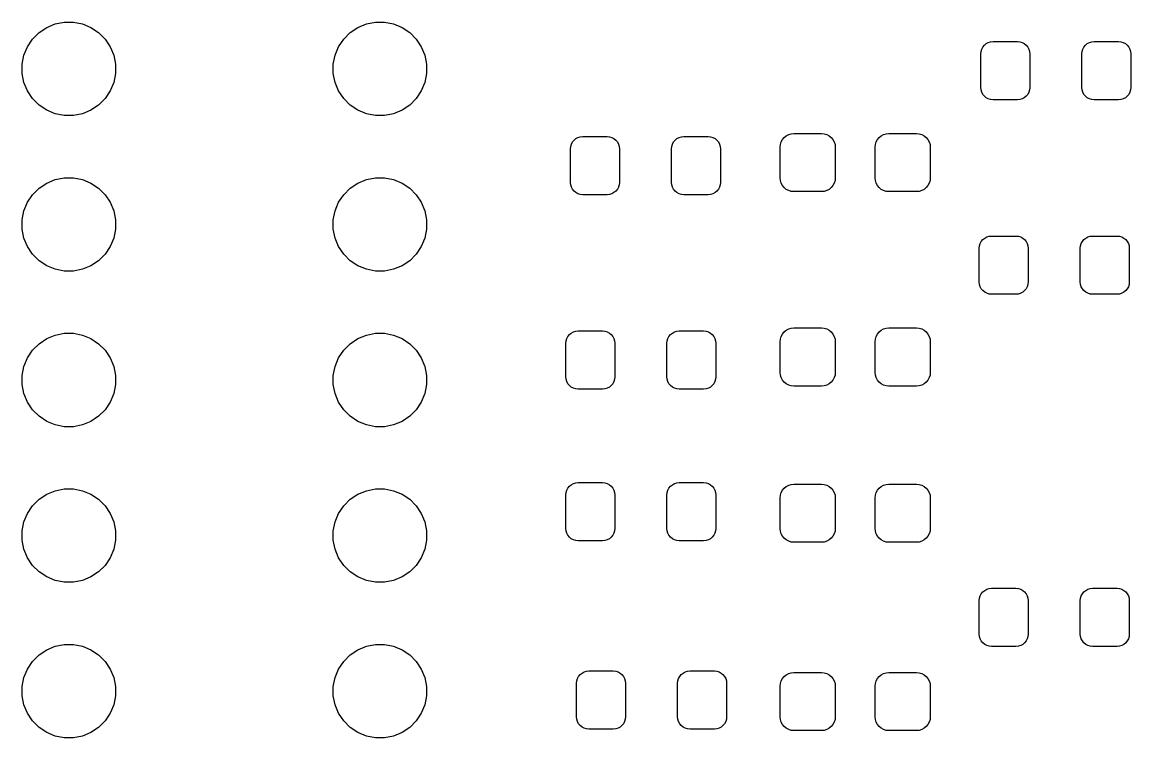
# Model space of a CAD drawing. Extents: x 106 to 211, y -144 to -92.
# Drawn here: x 108.17 to 126.28, y -105.79 to -94.11 of the extents above; entities that cross this region are included whole.
import ezdxf

# ---------------------------------------------------------------- set-up
doc = ezdxf.new("R2010")
doc.units = 0
doc.layers.add('BLACK', color=7, linetype='CONTINUOUS')

msp = doc.modelspace()

# ---------------------------------------------------------------- linework, layer by layer
at = {"layer": 'BLACK', "linetype": 'CONTINUOUS'}
for p, q in [((108.713, -94.1373), (108.86, -94.108)), ((108.86, -94.108), (109.01, -94.108)), ((109.01, -94.108), (109.157, -94.1373)), ((113.793, -94.1373), (113.94, -94.108)), ((113.94, -94.108), (114.09, -94.108)), ((114.09, -94.108), (114.237, -94.1373)), ((108.343, -94.3843), (108.449, -94.2781)), ((108.449, -94.2781), (108.574, -94.1947)), ((108.574, -94.1947), (108.713, -94.1373)), ((109.157, -94.1373), (109.296, -94.1947)), ((109.296, -94.1947), (109.421, -94.2781)), ((109.421, -94.2781), (109.527, -94.3843)), ((113.423, -94.3843), (113.529, -94.2781)), ((113.529, -94.2781), (113.654, -94.1947)), ((113.654, -94.1947), (113.793, -94.1373)), ((114.237, -94.1373), (114.376, -94.1947)), ((114.376, -94.1947), (114.501, -94.2781)), ((114.501, -94.2781), (114.607, -94.3843)), ((108.26, -94.5091), (108.343, -94.3843)), ((109.527, -94.3843), (109.61, -94.5091)), ((113.34, -94.5091), (113.423, -94.3843)), ((114.607, -94.3843), (114.69, -94.5091)), ((123.859, -94.5139), (123.884, -94.4836)), ((123.884, -94.4836), (123.914, -94.4587)), ((123.914, -94.4587), (123.948, -94.4402)), ((123.948, -94.4402), (123.986, -94.4288)), ((123.986, -94.4288), (124.025, -94.425)), ((124.025, -94.425), (124.425, -94.425)), ((124.425, -94.425), (124.464, -94.4288)), ((124.464, -94.4288), (124.502, -94.4402)), ((124.502, -94.4402), (124.536, -94.4587)), ((124.536, -94.4587), (124.566, -94.4836)), ((124.566, -94.4836), (124.591, -94.5139)), ((125.509, -94.5139), (125.534, -94.4836)), ((125.534, -94.4836), (125.564, -94.4587)), ((125.564, -94.4587), (125.598, -94.4402)), ((125.598, -94.4402), (125.636, -94.4288)), ((125.636, -94.4288), (125.675, -94.425)), ((125.675, -94.425), (126.075, -94.425)), ((126.075, -94.425), (126.114, -94.4288)), ((126.114, -94.4288), (126.152, -94.4402)), ((126.152, -94.4402), (126.186, -94.4587)), ((126.186, -94.4587), (126.216, -94.4836)), ((126.216, -94.4836), (126.241, -94.5139)), ((108.173, -94.795), (108.202, -94.6477)), ((108.202, -94.6477), (108.26, -94.5091)), ((109.61, -94.5091), (109.668, -94.6477)), ((109.668, -94.6477), (109.697, -94.795)), ((113.253, -94.795), (113.282, -94.6477)), ((113.282, -94.6477), (113.34, -94.5091)), ((114.69, -94.5091), (114.748, -94.6477)), ((114.748, -94.6477), (114.777, -94.795)), ((123.825, -94.625), (123.829, -94.586)), ((123.825, -95.175), (123.825, -94.625)), ((123.829, -94.586), (123.84, -94.5485)), ((123.84, -94.5485), (123.859, -94.5139)), ((124.591, -94.5139), (124.61, -94.5485)), ((124.61, -94.5485), (124.621, -94.586)), ((124.621, -94.586), (124.625, -94.625)), ((124.625, -94.625), (124.625, -95.175)), ((125.475, -94.625), (125.479, -94.586)), ((125.475, -95.175), (125.475, -94.625)), ((125.479, -94.586), (125.49, -94.5485)), ((125.49, -94.5485), (125.509, -94.5139)), ((126.241, -94.5139), (126.26, -94.5485)), ((126.26, -94.5485), (126.271, -94.586)), ((126.271, -94.586), (126.275, -94.625)), ((126.275, -94.625), (126.275, -95.175)), ((108.173, -94.945), (108.173, -94.795)), ((109.697, -94.795), (109.697, -94.945)), ((113.253, -94.945), (113.253, -94.795)), ((114.777, -94.795), (114.777, -94.945)), ((108.202, -95.0923), (108.173, -94.945)), ((109.697, -94.945), (109.668, -95.0923)), ((113.282, -95.0923), (113.253, -94.945)), ((114.777, -94.945), (114.748, -95.0923)), ((108.26, -95.2309), (108.202, -95.0923)), ((109.668, -95.0923), (109.61, -95.2309)), ((113.34, -95.2309), (113.282, -95.0923)), ((114.748, -95.0923), (114.69, -95.2309)), ((123.829, -95.214), (123.825, -95.175)), ((123.84, -95.2515), (123.829, -95.214)), ((124.621, -95.214), (124.61, -95.2515)), ((124.625, -95.175), (124.621, -95.214)), ((125.479, -95.214), (125.475, -95.175)), ((125.49, -95.2515), (125.479, -95.214)), ((126.271, -95.214), (126.26, -95.2515)), ((126.275, -95.175), (126.271, -95.214)), ((108.343, -95.3557), (108.26, -95.2309)), ((108.449, -95.4619), (108.343, -95.3557)), ((109.527, -95.3557), (109.421, -95.4619)), ((109.61, -95.2309), (109.527, -95.3557)), ((113.423, -95.3557), (113.34, -95.2309)), ((113.529, -95.4619), (113.423, -95.3557)), ((114.607, -95.3557), (114.501, -95.4619)), ((114.69, -95.2309), (114.607, -95.3557)), ((123.859, -95.2861), (123.84, -95.2515)), ((123.884, -95.3164), (123.859, -95.2861)), ((123.914, -95.3413), (123.884, -95.3164)), ((123.948, -95.3598), (123.914, -95.3413)), ((123.986, -95.3712), (123.948, -95.3598)), ((124.025, -95.375), (123.986, -95.3712)), ((124.425, -95.375), (124.025, -95.375)), ((124.464, -95.3712), (124.425, -95.375)), ((124.502, -95.3598), (124.464, -95.3712)), ((124.536, -95.3413), (124.502, -95.3598)), ((124.566, -95.3164), (124.536, -95.3413)), ((124.591, -95.2861), (124.566, -95.3164)), ((124.61, -95.2515), (124.591, -95.2861)), ((125.509, -95.2861), (125.49, -95.2515)), ((125.534, -95.3164), (125.509, -95.2861)), ((125.564, -95.3413), (125.534, -95.3164)), ((125.598, -95.3598), (125.564, -95.3413)), ((125.636, -95.3712), (125.598, -95.3598)), ((125.675, -95.375), (125.636, -95.3712)), ((126.075, -95.375), (125.675, -95.375)), ((126.114, -95.3712), (126.075, -95.375)), ((126.152, -95.3598), (126.114, -95.3712)), ((126.186, -95.3413), (126.152, -95.3598)), ((126.216, -95.3164), (126.186, -95.3413)), ((126.241, -95.2861), (126.216, -95.3164)), ((126.26, -95.2515), (126.241, -95.2861)), ((108.574, -95.5453), (108.449, -95.4619)), ((108.713, -95.6027), (108.574, -95.5453)), ((109.296, -95.5453), (109.157, -95.6027)), ((109.421, -95.4619), (109.296, -95.5453)), ((113.654, -95.5453), (113.529, -95.4619)), ((113.793, -95.6027), (113.654, -95.5453)), ((114.376, -95.5453), (114.237, -95.6027)), ((114.501, -95.4619), (114.376, -95.5453)), ((108.86, -95.632), (108.713, -95.6027)), ((109.01, -95.632), (108.86, -95.632)), ((109.157, -95.6027), (109.01, -95.632)), ((113.94, -95.632), (113.793, -95.6027)), ((114.09, -95.632), (113.94, -95.632)), ((114.237, -95.6027), (114.09, -95.632)), ((120.689, -95.9421), (120.731, -95.9293)), ((120.731, -95.9293), (120.775, -95.925)), ((120.775, -95.925), (121.225, -95.925)), ((121.225, -95.925), (121.269, -95.9293)), ((121.269, -95.9293), (121.311, -95.9421)), ((122.239, -95.9421), (122.281, -95.9293)), ((122.281, -95.9293), (122.325, -95.925)), ((122.325, -95.925), (122.775, -95.925)), ((122.775, -95.925), (122.819, -95.9293)), ((122.819, -95.9293), (122.861, -95.9421)), ((117.129, -96.136), (117.14, -96.0985)), ((117.14, -96.0985), (117.159, -96.0639)), ((117.159, -96.0639), (117.184, -96.0336)), ((117.184, -96.0336), (117.214, -96.0087)), ((117.214, -96.0087), (117.248, -95.9902)), ((117.248, -95.9902), (117.286, -95.9788)), ((117.286, -95.9788), (117.325, -95.975)), ((117.325, -95.975), (117.725, -95.975)), ((117.725, -95.975), (117.764, -95.9788)), ((117.764, -95.9788), (117.802, -95.9902)), ((117.802, -95.9902), (117.836, -96.0087)), ((117.836, -96.0087), (117.866, -96.0336)), ((117.866, -96.0336), (117.891, -96.0639)), ((117.891, -96.0639), (117.91, -96.0985)), ((117.91, -96.0985), (117.921, -96.136)), ((118.779, -96.136), (118.79, -96.0985)), ((118.79, -96.0985), (118.809, -96.0639)), ((118.809, -96.0639), (118.834, -96.0336)), ((118.834, -96.0336), (118.864, -96.0087)), ((118.864, -96.0087), (118.898, -95.9902)), ((118.898, -95.9902), (118.936, -95.9788)), ((118.936, -95.9788), (118.975, -95.975)), ((118.975, -95.975), (119.375, -95.975)), ((119.375, -95.975), (119.414, -95.9788)), ((119.414, -95.9788), (119.452, -95.9902)), ((119.452, -95.9902), (119.486, -96.0087)), ((119.486, -96.0087), (119.516, -96.0336)), ((119.516, -96.0336), (119.541, -96.0639)), ((119.541, -96.0639), (119.56, -96.0985)), ((119.56, -96.0985), (119.571, -96.136)), ((120.55, -96.15), (120.554, -96.1061)), ((120.554, -96.1061), (120.567, -96.0639)), ((120.567, -96.0639), (120.588, -96.025)), ((120.588, -96.025), (120.616, -95.9909)), ((120.616, -95.9909), (120.65, -95.9629)), ((120.65, -95.9629), (120.689, -95.9421)), ((121.311, -95.9421), (121.35, -95.9629)), ((121.35, -95.9629), (121.384, -95.9909)), ((121.384, -95.9909), (121.412, -96.025)), ((121.412, -96.025), (121.433, -96.0639)), ((121.433, -96.0639), (121.446, -96.1061)), ((121.446, -96.1061), (121.45, -96.15)), ((122.1, -96.15), (122.104, -96.1061)), ((122.104, -96.1061), (122.117, -96.0639)), ((122.117, -96.0639), (122.138, -96.025)), ((122.138, -96.025), (122.166, -95.9909)), ((122.166, -95.9909), (122.2, -95.9629)), ((122.2, -95.9629), (122.239, -95.9421)), ((122.861, -95.9421), (122.9, -95.9629)), ((122.9, -95.9629), (122.934, -95.9909)), ((122.934, -95.9909), (122.962, -96.025)), ((122.962, -96.025), (122.983, -96.0639)), ((122.983, -96.0639), (122.996, -96.1061)), ((122.996, -96.1061), (123, -96.15)), ((117.125, -96.175), (117.129, -96.136)), ((117.125, -96.725), (117.125, -96.175)), ((117.921, -96.136), (117.925, -96.175)), ((117.925, -96.175), (117.925, -96.725)), ((118.775, -96.175), (118.779, -96.136)), ((118.775, -96.725), (118.775, -96.175)), ((119.571, -96.136), (119.575, -96.175)), ((119.575, -96.175), (119.575, -96.725)), ((120.55, -96.65), (120.55, -96.15)), ((121.45, -96.15), (121.45, -96.65)), ((122.1, -96.65), (122.1, -96.15)), ((123, -96.15), (123, -96.65)), ((108.713, -96.6773), (108.86, -96.648)), ((108.86, -96.648), (109.01, -96.648)), ((109.01, -96.648), (109.157, -96.6773)), ((113.793, -96.6773), (113.94, -96.648)), ((113.94, -96.648), (114.09, -96.648)), ((114.09, -96.648), (114.237, -96.6773)), ((120.554, -96.6939), (120.55, -96.65)), ((121.45, -96.65), (121.446, -96.6939)), ((122.104, -96.6939), (122.1, -96.65)), ((123, -96.65), (122.996, -96.6939)), ((108.343, -96.9243), (108.449, -96.8181)), ((108.449, -96.8181), (108.574, -96.7347)), ((108.574, -96.7347), (108.713, -96.6773)), ((109.157, -96.6773), (109.296, -96.7347)), ((109.296, -96.7347), (109.421, -96.8181)), ((109.421, -96.8181), (109.527, -96.9243)), ((113.423, -96.9243), (113.529, -96.8181)), ((113.529, -96.8181), (113.654, -96.7347)), ((113.654, -96.7347), (113.793, -96.6773)), ((114.237, -96.6773), (114.376, -96.7347)), ((114.376, -96.7347), (114.501, -96.8181)), ((114.501, -96.8181), (114.607, -96.9243)), ((117.129, -96.764), (117.125, -96.725)), ((117.14, -96.8015), (117.129, -96.764)), ((117.159, -96.8361), (117.14, -96.8015)), ((117.184, -96.8664), (117.159, -96.8361)), ((117.891, -96.8361), (117.866, -96.8664)), ((117.91, -96.8015), (117.891, -96.8361)), ((117.921, -96.764), (117.91, -96.8015)), ((117.925, -96.725), (117.921, -96.764)), ((118.779, -96.764), (118.775, -96.725)), ((118.79, -96.8015), (118.779, -96.764)), ((118.809, -96.8361), (118.79, -96.8015)), ((118.834, -96.8664), (118.809, -96.8361)), ((119.541, -96.8361), (119.516, -96.8664)), ((119.56, -96.8015), (119.541, -96.8361)), ((119.571, -96.764), (119.56, -96.8015)), ((119.575, -96.725), (119.571, -96.764)), ((120.567, -96.7361), (120.554, -96.6939)), ((120.588, -96.775), (120.567, -96.7361)), ((120.616, -96.8091), (120.588, -96.775)), ((120.65, -96.8371), (120.616, -96.8091)), ((120.689, -96.8579), (120.65, -96.8371)), ((121.35, -96.8371), (121.311, -96.8579)), ((121.384, -96.8091), (121.35, -96.8371)), ((121.412, -96.775), (121.384, -96.8091)), ((121.433, -96.7361), (121.412, -96.775)), ((121.446, -96.6939), (121.433, -96.7361)), ((122.117, -96.7361), (122.104, -96.6939)), ((122.138, -96.775), (122.117, -96.7361)), ((122.166, -96.8091), (122.138, -96.775)), ((122.2, -96.8371), (122.166, -96.8091)), ((122.239, -96.8579), (122.2, -96.8371)), ((122.9, -96.8371), (122.861, -96.8579)), ((122.934, -96.8091), (122.9, -96.8371)), ((122.962, -96.775), (122.934, -96.8091)), ((122.983, -96.7361), (122.962, -96.775)), ((122.996, -96.6939), (122.983, -96.7361)), ((108.26, -97.0491), (108.343, -96.9243)), ((109.527, -96.9243), (109.61, -97.0491)), ((113.34, -97.0491), (113.423, -96.9243)), ((114.607, -96.9243), (114.69, -97.0491)), ((117.214, -96.8913), (117.184, -96.8664)), ((117.248, -96.9098), (117.214, -96.8913)), ((117.286, -96.9212), (117.248, -96.9098)), ((117.325, -96.925), (117.286, -96.9212)), ((117.725, -96.925), (117.325, -96.925)), ((117.764, -96.9212), (117.725, -96.925)), ((117.802, -96.9098), (117.764, -96.9212)), ((117.836, -96.8913), (117.802, -96.9098)), ((117.866, -96.8664), (117.836, -96.8913)), ((118.864, -96.8913), (118.834, -96.8664)), ((118.898, -96.9098), (118.864, -96.8913)), ((118.936, -96.9212), (118.898, -96.9098)), ((118.975, -96.925), (118.936, -96.9212)), ((119.375, -96.925), (118.975, -96.925)), ((119.414, -96.9212), (119.375, -96.925)), ((119.452, -96.9098), (119.414, -96.9212)), ((119.486, -96.8913), (119.452, -96.9098)), ((119.516, -96.8664), (119.486, -96.8913)), ((120.731, -96.8707), (120.689, -96.8579)), ((120.775, -96.875), (120.731, -96.8707)), ((121.225, -96.875), (120.775, -96.875)), ((121.269, -96.8707), (121.225, -96.875)), ((121.311, -96.8579), (121.269, -96.8707)), ((122.281, -96.8707), (122.239, -96.8579)), ((122.325, -96.875), (122.281, -96.8707)), ((122.775, -96.875), (122.325, -96.875)), ((122.819, -96.8707), (122.775, -96.875)), ((122.861, -96.8579), (122.819, -96.8707)), ((108.173, -97.3349), (108.202, -97.1877)), ((108.202, -97.1877), (108.26, -97.0491)), ((109.61, -97.0491), (109.668, -97.1877)), ((109.668, -97.1877), (109.697, -97.3349)), ((113.253, -97.3349), (113.282, -97.1877)), ((113.282, -97.1877), (113.34, -97.0491)), ((114.69, -97.0491), (114.748, -97.1877)), ((114.748, -97.1877), (114.777, -97.3349)), ((108.173, -97.4851), (108.173, -97.3349)), ((109.697, -97.3349), (109.697, -97.4851)), ((113.253, -97.4851), (113.253, -97.3349)), ((114.777, -97.3349), (114.777, -97.4851)), ((108.202, -97.6323), (108.173, -97.4851)), ((109.697, -97.4851), (109.668, -97.6323)), ((113.282, -97.6323), (113.253, -97.4851)), ((114.777, -97.4851), (114.748, -97.6323)), ((108.26, -97.7709), (108.202, -97.6323)), ((109.668, -97.6323), (109.61, -97.7709)), ((113.34, -97.7709), (113.282, -97.6323)), ((114.748, -97.6323), (114.69, -97.7709)), ((123.804, -97.761), (123.815, -97.7235)), ((123.815, -97.7235), (123.834, -97.6889)), ((123.834, -97.6889), (123.859, -97.6586)), ((123.859, -97.6586), (123.889, -97.6337)), ((123.889, -97.6337), (123.923, -97.6152)), ((123.923, -97.6152), (123.961, -97.6038)), ((123.961, -97.6038), (124, -97.6)), ((124, -97.6), (124.4, -97.6)), ((124.4, -97.6), (124.439, -97.6038)), ((124.439, -97.6038), (124.477, -97.6152)), ((124.477, -97.6152), (124.511, -97.6337)), ((124.511, -97.6337), (124.541, -97.6586)), ((124.541, -97.6586), (124.566, -97.6889)), ((124.566, -97.6889), (124.585, -97.7235)), ((124.585, -97.7235), (124.596, -97.761)), ((125.454, -97.761), (125.465, -97.7235)), ((125.465, -97.7235), (125.484, -97.6889)), ((125.484, -97.6889), (125.509, -97.6586)), ((125.509, -97.6586), (125.539, -97.6337)), ((125.539, -97.6337), (125.573, -97.6152)), ((125.573, -97.6152), (125.611, -97.6038)), ((125.611, -97.6038), (125.65, -97.6)), ((125.65, -97.6), (126.05, -97.6)), ((126.05, -97.6), (126.089, -97.6038)), ((126.089, -97.6038), (126.127, -97.6152)), ((126.127, -97.6152), (126.161, -97.6337)), ((126.161, -97.6337), (126.191, -97.6586)), ((126.191, -97.6586), (126.216, -97.6889)), ((126.216, -97.6889), (126.235, -97.7235)), ((126.235, -97.7235), (126.246, -97.761)), ((108.343, -97.8957), (108.26, -97.7709)), ((108.449, -98.0019), (108.343, -97.8957)), ((109.527, -97.8957), (109.421, -98.0019)), ((109.61, -97.7709), (109.527, -97.8957)), ((113.423, -97.8957), (113.34, -97.7709)), ((113.529, -98.0019), (113.423, -97.8957)), ((114.607, -97.8957), (114.501, -98.0019)), ((114.69, -97.7709), (114.607, -97.8957)), ((123.8, -97.8), (123.804, -97.761)), ((123.8, -98.35), (123.8, -97.8)), ((124.596, -97.761), (124.6, -97.8)), ((124.6, -97.8), (124.6, -98.35)), ((125.45, -97.8), (125.454, -97.761)), ((125.45, -98.35), (125.45, -97.8)), ((126.246, -97.761), (126.25, -97.8)), ((126.25, -97.8), (126.25, -98.35)), ((108.574, -98.0853), (108.449, -98.0019)), ((108.713, -98.1427), (108.574, -98.0853)), ((109.296, -98.0853), (109.157, -98.1427)), ((109.421, -98.0019), (109.296, -98.0853)), ((113.654, -98.0853), (113.529, -98.0019)), ((113.793, -98.1427), (113.654, -98.0853)), ((114.376, -98.0853), (114.237, -98.1427)), ((114.501, -98.0019), (114.376, -98.0853)), ((108.86, -98.172), (108.713, -98.1427)), ((109.01, -98.172), (108.86, -98.172)), ((109.157, -98.1427), (109.01, -98.172)), ((113.94, -98.172), (113.793, -98.1427)), ((114.09, -98.172), (113.94, -98.172)), ((114.237, -98.1427), (114.09, -98.172)), ((123.804, -98.389), (123.8, -98.35)), ((123.815, -98.4265), (123.804, -98.389)), ((123.834, -98.4611), (123.815, -98.4265)), ((123.859, -98.4914), (123.834, -98.4611)), ((124.566, -98.4611), (124.541, -98.4914)), ((124.585, -98.4265), (124.566, -98.4611)), ((124.596, -98.389), (124.585, -98.4265)), ((124.6, -98.35), (124.596, -98.389)), ((125.454, -98.389), (125.45, -98.35)), ((125.465, -98.4265), (125.454, -98.389)), ((125.484, -98.4611), (125.465, -98.4265)), ((125.509, -98.4914), (125.484, -98.4611)), ((126.216, -98.4611), (126.191, -98.4914)), ((126.235, -98.4265), (126.216, -98.4611)), ((126.246, -98.389), (126.235, -98.4265)), ((126.25, -98.35), (126.246, -98.389)), ((123.889, -98.5163), (123.859, -98.4914)), ((123.923, -98.5348), (123.889, -98.5163)), ((123.961, -98.5462), (123.923, -98.5348)), ((124, -98.55), (123.961, -98.5462)), ((124.4, -98.55), (124, -98.55)), ((124.439, -98.5462), (124.4, -98.55)), ((124.477, -98.5348), (124.439, -98.5462)), ((124.511, -98.5163), (124.477, -98.5348)), ((124.541, -98.4914), (124.511, -98.5163)), ((125.539, -98.5163), (125.509, -98.4914)), ((125.573, -98.5348), (125.539, -98.5163)), ((125.611, -98.5462), (125.573, -98.5348)), ((125.65, -98.55), (125.611, -98.5462)), ((126.05, -98.55), (125.65, -98.55)), ((126.089, -98.5462), (126.05, -98.55)), ((126.127, -98.5348), (126.089, -98.5462)), ((126.161, -98.5163), (126.127, -98.5348)), ((126.191, -98.4914), (126.161, -98.5163)), ((108.713, -99.2173), (108.86, -99.188)), ((108.86, -99.188), (109.01, -99.188)), ((109.01, -99.188), (109.157, -99.2173)), ((113.793, -99.2173), (113.94, -99.188)), ((113.94, -99.188), (114.09, -99.188)), ((114.09, -99.188), (114.237, -99.2173)), ((117.109, -99.2086), (117.139, -99.1837)), ((117.139, -99.1837), (117.173, -99.1652)), ((117.173, -99.1652), (117.211, -99.1538)), ((117.211, -99.1538), (117.25, -99.15)), ((117.25, -99.15), (117.65, -99.15)), ((117.65, -99.15), (117.689, -99.1538)), ((117.689, -99.1538), (117.727, -99.1652)), ((117.727, -99.1652), (117.761, -99.1837)), ((117.761, -99.1837), (117.791, -99.2086)), ((118.759, -99.2086), (118.789, -99.1837)), ((118.789, -99.1837), (118.823, -99.1652)), ((118.823, -99.1652), (118.861, -99.1538)), ((118.861, -99.1538), (118.9, -99.15)), ((118.9, -99.15), (119.3, -99.15)), ((119.3, -99.15), (119.339, -99.1538)), ((119.339, -99.1538), (119.377, -99.1652)), ((119.377, -99.1652), (119.411, -99.1837)), ((119.411, -99.1837), (119.441, -99.2086)), ((120.588, -99.2), (120.616, -99.1659)), ((120.616, -99.1659), (120.65, -99.1379)), ((120.65, -99.1379), (120.689, -99.1171)), ((120.689, -99.1171), (120.731, -99.1043)), ((120.731, -99.1043), (120.775, -99.1)), ((120.775, -99.1), (121.225, -99.1)), ((121.225, -99.1), (121.269, -99.1043)), ((121.269, -99.1043), (121.311, -99.1171)), ((121.311, -99.1171), (121.35, -99.1379)), ((121.35, -99.1379), (121.384, -99.1659)), ((121.384, -99.1659), (121.412, -99.2)), ((122.138, -99.2), (122.166, -99.1659)), ((122.166, -99.1659), (122.2, -99.1379)), ((122.2, -99.1379), (122.239, -99.1171)), ((122.239, -99.1171), (122.281, -99.1043)), ((122.281, -99.1043), (122.325, -99.1)), ((122.325, -99.1), (122.775, -99.1)), ((122.775, -99.1), (122.819, -99.1043)), ((122.819, -99.1043), (122.861, -99.1171)), ((122.861, -99.1171), (122.9, -99.1379)), ((122.9, -99.1379), (122.934, -99.1659)), ((122.934, -99.1659), (122.962, -99.2)), ((108.343, -99.4643), (108.449, -99.3581)), ((108.449, -99.3581), (108.574, -99.2747)), ((108.574, -99.2747), (108.713, -99.2173)), ((109.157, -99.2173), (109.296, -99.2747)), ((109.296, -99.2747), (109.421, -99.3581)), ((109.421, -99.3581), (109.527, -99.4643)), ((113.423, -99.4643), (113.529, -99.3581)), ((113.529, -99.3581), (113.654, -99.2747)), ((113.654, -99.2747), (113.793, -99.2173)), ((114.237, -99.2173), (114.376, -99.2747)), ((114.376, -99.2747), (114.501, -99.3581)), ((114.501, -99.3581), (114.607, -99.4643)), ((117.05, -99.35), (117.054, -99.311)), ((117.05, -99.9), (117.05, -99.35)), ((117.054, -99.311), (117.065, -99.2735)), ((117.065, -99.2735), (117.084, -99.2389)), ((117.084, -99.2389), (117.109, -99.2086)), ((117.791, -99.2086), (117.816, -99.2389)), ((117.816, -99.2389), (117.835, -99.2735)), ((117.835, -99.2735), (117.846, -99.311)), ((117.846, -99.311), (117.85, -99.35)), ((117.85, -99.35), (117.85, -99.9)), ((118.7, -99.35), (118.704, -99.311)), ((118.7, -99.9), (118.7, -99.35)), ((118.704, -99.311), (118.715, -99.2735)), ((118.715, -99.2735), (118.734, -99.2389)), ((118.734, -99.2389), (118.759, -99.2086)), ((119.441, -99.2086), (119.466, -99.2389)), ((119.466, -99.2389), (119.485, -99.2735)), ((119.485, -99.2735), (119.496, -99.311)), ((119.496, -99.311), (119.5, -99.35)), ((119.5, -99.35), (119.5, -99.9)), ((120.55, -99.325), (120.554, -99.2811)), ((120.55, -99.825), (120.55, -99.325)), ((120.554, -99.2811), (120.567, -99.2389)), ((120.567, -99.2389), (120.588, -99.2)), ((121.412, -99.2), (121.433, -99.2389)), ((121.433, -99.2389), (121.446, -99.2811)), ((121.446, -99.2811), (121.45, -99.325)), ((121.45, -99.325), (121.45, -99.825)), ((122.1, -99.325), (122.104, -99.2811)), ((122.1, -99.825), (122.1, -99.325)), ((122.104, -99.2811), (122.117, -99.2389)), ((122.117, -99.2389), (122.138, -99.2)), ((122.962, -99.2), (122.983, -99.2389)), ((122.983, -99.2389), (122.996, -99.2811)), ((122.996, -99.2811), (123, -99.325)), ((123, -99.325), (123, -99.825)), ((108.26, -99.5891), (108.343, -99.4643)), ((109.527, -99.4643), (109.61, -99.5891)), ((113.34, -99.5891), (113.423, -99.4643)), ((114.607, -99.4643), (114.69, -99.5891)), ((108.173, -99.8749), (108.202, -99.7277)), ((108.202, -99.7277), (108.26, -99.5891)), ((109.61, -99.5891), (109.668, -99.7277)), ((109.668, -99.7277), (109.697, -99.8749)), ((113.253, -99.8749), (113.282, -99.7277)), ((113.282, -99.7277), (113.34, -99.5891)), ((114.69, -99.5891), (114.748, -99.7277)), ((114.748, -99.7277), (114.777, -99.8749)), ((108.173, -100.025), (108.173, -99.8749)), ((109.697, -99.8749), (109.697, -100.025)), ((113.253, -100.025), (113.253, -99.8749)), ((114.777, -99.8749), (114.777, -100.025)), ((117.054, -99.939), (117.05, -99.9)), ((117.85, -99.9), (117.846, -99.939)), ((118.704, -99.939), (118.7, -99.9)), ((119.5, -99.9), (119.496, -99.939)), ((120.554, -99.8689), (120.55, -99.825)), ((120.567, -99.9111), (120.554, -99.8689)), ((120.588, -99.95), (120.567, -99.9111)), ((121.433, -99.9111), (121.412, -99.95)), ((121.446, -99.8689), (121.433, -99.9111)), ((121.45, -99.825), (121.446, -99.8689)), ((122.104, -99.8689), (122.1, -99.825)), ((122.117, -99.9111), (122.104, -99.8689)), ((122.138, -99.95), (122.117, -99.9111)), ((122.983, -99.9111), (122.962, -99.95)), ((122.996, -99.8689), (122.983, -99.9111)), ((123, -99.825), (122.996, -99.8689)), ((108.202, -100.172), (108.173, -100.025)), ((109.697, -100.025), (109.668, -100.172)), ((113.282, -100.172), (113.253, -100.025)), ((114.777, -100.025), (114.748, -100.172)), ((117.065, -99.9765), (117.054, -99.939)), ((117.084, -100.011), (117.065, -99.9765)), ((117.109, -100.041), (117.084, -100.011)), ((117.139, -100.066), (117.109, -100.041)), ((117.173, -100.085), (117.139, -100.066)), ((117.211, -100.096), (117.173, -100.085)), ((117.25, -100.1), (117.211, -100.096)), ((117.65, -100.1), (117.25, -100.1)), ((117.689, -100.096), (117.65, -100.1)), ((117.727, -100.085), (117.689, -100.096)), ((117.761, -100.066), (117.727, -100.085)), ((117.791, -100.041), (117.761, -100.066)), ((117.816, -100.011), (117.791, -100.041)), ((117.835, -99.9765), (117.816, -100.011)), ((117.846, -99.939), (117.835, -99.9765)), ((118.715, -99.9765), (118.704, -99.939)), ((118.734, -100.011), (118.715, -99.9765)), ((118.759, -100.041), (118.734, -100.011)), ((118.789, -100.066), (118.759, -100.041)), ((118.823, -100.085), (118.789, -100.066)), ((118.861, -100.096), (118.823, -100.085)), ((118.9, -100.1), (118.861, -100.096)), ((119.3, -100.1), (118.9, -100.1)), ((119.339, -100.096), (119.3, -100.1)), ((119.377, -100.085), (119.339, -100.096)), ((119.411, -100.066), (119.377, -100.085)), ((119.441, -100.041), (119.411, -100.066)), ((119.466, -100.011), (119.441, -100.041)), ((119.485, -99.9765), (119.466, -100.011)), ((119.496, -99.939), (119.485, -99.9765)), ((120.616, -99.9841), (120.588, -99.95)), ((120.65, -100.012), (120.616, -99.9841)), ((120.689, -100.033), (120.65, -100.012)), ((120.731, -100.046), (120.689, -100.033)), ((120.775, -100.05), (120.731, -100.046)), ((121.225, -100.05), (120.775, -100.05)), ((121.269, -100.046), (121.225, -100.05)), ((121.311, -100.033), (121.269, -100.046)), ((121.35, -100.012), (121.311, -100.033)), ((121.384, -99.9841), (121.35, -100.012)), ((121.412, -99.95), (121.384, -99.9841)), ((122.166, -99.9841), (122.138, -99.95)), ((122.2, -100.012), (122.166, -99.9841)), ((122.239, -100.033), (122.2, -100.012)), ((122.281, -100.046), (122.239, -100.033)), ((122.325, -100.05), (122.281, -100.046)), ((122.775, -100.05), (122.325, -100.05)), ((122.819, -100.046), (122.775, -100.05)), ((122.861, -100.033), (122.819, -100.046)), ((122.9, -100.012), (122.861, -100.033)), ((122.934, -99.9841), (122.9, -100.012)), ((122.962, -99.95), (122.934, -99.9841)), ((108.26, -100.311), (108.202, -100.172)), ((109.668, -100.172), (109.61, -100.311)), ((113.34, -100.311), (113.282, -100.172)), ((114.748, -100.172), (114.69, -100.311)), ((108.343, -100.436), (108.26, -100.311)), ((108.449, -100.542), (108.343, -100.436)), ((109.527, -100.436), (109.421, -100.542)), ((109.61, -100.311), (109.527, -100.436)), ((113.423, -100.436), (113.34, -100.311)), ((113.529, -100.542), (113.423, -100.436)), ((114.607, -100.436), (114.501, -100.542)), ((114.69, -100.311), (114.607, -100.436)), ((108.574, -100.625), (108.449, -100.542)), ((108.713, -100.683), (108.574, -100.625)), ((109.296, -100.625), (109.157, -100.683)), ((109.421, -100.542), (109.296, -100.625)), ((113.654, -100.625), (113.529, -100.542)), ((113.793, -100.683), (113.654, -100.625)), ((114.376, -100.625), (114.237, -100.683)), ((114.501, -100.542), (114.376, -100.625)), ((108.86, -100.712), (108.713, -100.683)), ((109.01, -100.712), (108.86, -100.712)), ((109.157, -100.683), (109.01, -100.712)), ((113.94, -100.712), (113.793, -100.683)), ((114.09, -100.712), (113.94, -100.712)), ((114.237, -100.683), (114.09, -100.712)), ((108.713, -101.757), (108.86, -101.728)), ((108.86, -101.728), (109.01, -101.728)), ((109.01, -101.728), (109.157, -101.757)), ((113.793, -101.757), (113.94, -101.728)), ((113.94, -101.728), (114.09, -101.728)), ((114.09, -101.728), (114.237, -101.757)), ((117.065, -101.748), (117.084, -101.714)), ((117.084, -101.714), (117.109, -101.684)), ((117.109, -101.684), (117.139, -101.659)), ((117.139, -101.659), (117.173, -101.64)), ((117.173, -101.64), (117.211, -101.629)), ((117.211, -101.629), (117.25, -101.625)), ((117.25, -101.625), (117.65, -101.625)), ((117.65, -101.625), (117.689, -101.629)), ((117.689, -101.629), (117.727, -101.64)), ((117.727, -101.64), (117.761, -101.659)), ((117.761, -101.659), (117.791, -101.684)), ((117.791, -101.684), (117.816, -101.714)), ((117.816, -101.714), (117.835, -101.748)), ((118.715, -101.748), (118.734, -101.714)), ((118.734, -101.714), (118.759, -101.684)), ((118.759, -101.684), (118.789, -101.659)), ((118.789, -101.659), (118.823, -101.64)), ((118.823, -101.64), (118.861, -101.629)), ((118.861, -101.629), (118.9, -101.625)), ((118.9, -101.625), (119.3, -101.625)), ((119.3, -101.625), (119.339, -101.629)), ((119.339, -101.629), (119.377, -101.64)), ((119.377, -101.64), (119.411, -101.659)), ((119.411, -101.659), (119.441, -101.684)), ((119.441, -101.684), (119.466, -101.714)), ((119.466, -101.714), (119.485, -101.748)), ((120.588, -101.75), (120.616, -101.716)), ((120.616, -101.716), (120.65, -101.688)), ((120.65, -101.688), (120.689, -101.667)), ((120.689, -101.667), (120.731, -101.654)), ((120.731, -101.654), (120.775, -101.65)), ((120.775, -101.65), (121.225, -101.65)), ((121.225, -101.65), (121.269, -101.654)), ((121.269, -101.654), (121.311, -101.667)), ((121.311, -101.667), (121.35, -101.688)), ((121.35, -101.688), (121.384, -101.716)), ((121.384, -101.716), (121.412, -101.75)), ((122.138, -101.75), (122.166, -101.716)), ((122.166, -101.716), (122.2, -101.688)), ((122.2, -101.688), (122.239, -101.667)), ((122.239, -101.667), (122.281, -101.654)), ((122.281, -101.654), (122.325, -101.65)), ((122.325, -101.65), (122.775, -101.65)), ((122.775, -101.65), (122.819, -101.654)), ((122.819, -101.654), (122.861, -101.667)), ((122.861, -101.667), (122.9, -101.688)), ((122.9, -101.688), (122.934, -101.716)), ((122.934, -101.716), (122.962, -101.75)), ((108.343, -102.004), (108.449, -101.898)), ((108.449, -101.898), (108.574, -101.815)), ((108.574, -101.815), (108.713, -101.757)), ((109.157, -101.757), (109.296, -101.815)), ((109.296, -101.815), (109.421, -101.898)), ((109.421, -101.898), (109.527, -102.004)), ((113.423, -102.004), (113.529, -101.898)), ((113.529, -101.898), (113.654, -101.815)), ((113.654, -101.815), (113.793, -101.757)), ((114.237, -101.757), (114.376, -101.815)), ((114.376, -101.815), (114.501, -101.898)), ((114.501, -101.898), (114.607, -102.004)), ((117.05, -101.825), (117.054, -101.786)), ((117.05, -102.375), (117.05, -101.825)), ((117.054, -101.786), (117.065, -101.748)), ((117.835, -101.748), (117.846, -101.786)), ((117.846, -101.786), (117.85, -101.825)), ((117.85, -101.825), (117.85, -102.375)), ((118.7, -101.825), (118.704, -101.786)), ((118.7, -102.375), (118.7, -101.825)), ((118.704, -101.786), (118.715, -101.748)), ((119.485, -101.748), (119.496, -101.786)), ((119.496, -101.786), (119.5, -101.825)), ((119.5, -101.825), (119.5, -102.375)), ((120.55, -101.875), (120.554, -101.831)), ((120.55, -102.375), (120.55, -101.875)), ((120.554, -101.831), (120.567, -101.789)), ((120.567, -101.789), (120.588, -101.75)), ((121.412, -101.75), (121.433, -101.789)), ((121.433, -101.789), (121.446, -101.831)), ((121.446, -101.831), (121.45, -101.875)), ((121.45, -101.875), (121.45, -102.375)), ((122.1, -101.875), (122.104, -101.831)), ((122.1, -102.375), (122.1, -101.875)), ((122.104, -101.831), (122.117, -101.789)), ((122.117, -101.789), (122.138, -101.75)), ((122.962, -101.75), (122.983, -101.789)), ((122.983, -101.789), (122.996, -101.831)), ((122.996, -101.831), (123, -101.875)), ((123, -101.875), (123, -102.375)), ((108.26, -102.129), (108.343, -102.004)), ((109.527, -102.004), (109.61, -102.129)), ((113.34, -102.129), (113.423, -102.004)), ((114.607, -102.004), (114.69, -102.129)), ((108.173, -102.415), (108.202, -102.268)), ((108.202, -102.268), (108.26, -102.129)), ((109.61, -102.129), (109.668, -102.268)), ((109.668, -102.268), (109.697, -102.415)), ((113.253, -102.415), (113.282, -102.268)), ((113.282, -102.268), (113.34, -102.129)), ((114.69, -102.129), (114.748, -102.268)), ((114.748, -102.268), (114.777, -102.415)), ((108.173, -102.565), (108.173, -102.415)), ((109.697, -102.415), (109.697, -102.565)), ((113.253, -102.565), (113.253, -102.415)), ((114.777, -102.415), (114.777, -102.565)), ((117.054, -102.414), (117.05, -102.375)), ((117.065, -102.452), (117.054, -102.414)), ((117.084, -102.486), (117.065, -102.452)), ((117.835, -102.452), (117.816, -102.486)), ((117.846, -102.414), (117.835, -102.452)), ((117.85, -102.375), (117.846, -102.414)), ((118.704, -102.414), (118.7, -102.375)), ((118.715, -102.452), (118.704, -102.414)), ((118.734, -102.486), (118.715, -102.452)), ((119.485, -102.452), (119.466, -102.486)), ((119.496, -102.414), (119.485, -102.452)), ((119.5, -102.375), (119.496, -102.414)), ((120.554, -102.419), (120.55, -102.375)), ((120.567, -102.461), (120.554, -102.419)), ((121.446, -102.419), (121.433, -102.461)), ((121.45, -102.375), (121.446, -102.419)), ((122.104, -102.419), (122.1, -102.375)), ((122.117, -102.461), (122.104, -102.419)), ((122.996, -102.419), (122.983, -102.461)), ((123, -102.375), (122.996, -102.419)), ((108.202, -102.712), (108.173, -102.565)), ((109.697, -102.565), (109.668, -102.712)), ((113.282, -102.712), (113.253, -102.565)), ((114.777, -102.565), (114.748, -102.712)), ((117.109, -102.516), (117.084, -102.486)), ((117.139, -102.541), (117.109, -102.516)), ((117.173, -102.56), (117.139, -102.541)), ((117.211, -102.571), (117.173, -102.56)), ((117.25, -102.575), (117.211, -102.571)), ((117.65, -102.575), (117.25, -102.575)), ((117.689, -102.571), (117.65, -102.575)), ((117.727, -102.56), (117.689, -102.571)), ((117.761, -102.541), (117.727, -102.56)), ((117.791, -102.516), (117.761, -102.541)), ((117.816, -102.486), (117.791, -102.516)), ((118.759, -102.516), (118.734, -102.486)), ((118.789, -102.541), (118.759, -102.516)), ((118.823, -102.56), (118.789, -102.541)), ((118.861, -102.571), (118.823, -102.56)), ((118.9, -102.575), (118.861, -102.571)), ((119.3, -102.575), (118.9, -102.575)), ((119.339, -102.571), (119.3, -102.575)), ((119.377, -102.56), (119.339, -102.571)), ((119.411, -102.541), (119.377, -102.56)), ((119.441, -102.516), (119.411, -102.541)), ((119.466, -102.486), (119.441, -102.516)), ((120.588, -102.5), (120.567, -102.461)), ((120.616, -102.534), (120.588, -102.5)), ((120.65, -102.562), (120.616, -102.534)), ((120.689, -102.583), (120.65, -102.562)), ((120.731, -102.596), (120.689, -102.583)), ((120.775, -102.6), (120.731, -102.596)), ((121.225, -102.6), (120.775, -102.6)), ((121.269, -102.596), (121.225, -102.6)), ((121.311, -102.583), (121.269, -102.596)), ((121.35, -102.562), (121.311, -102.583)), ((121.384, -102.534), (121.35, -102.562)), ((121.412, -102.5), (121.384, -102.534)), ((121.433, -102.461), (121.412, -102.5)), ((122.138, -102.5), (122.117, -102.461)), ((122.166, -102.534), (122.138, -102.5)), ((122.2, -102.562), (122.166, -102.534)), ((122.239, -102.583), (122.2, -102.562)), ((122.281, -102.596), (122.239, -102.583)), ((122.325, -102.6), (122.281, -102.596)), ((122.775, -102.6), (122.325, -102.6)), ((122.819, -102.596), (122.775, -102.6)), ((122.861, -102.583), (122.819, -102.596)), ((122.9, -102.562), (122.861, -102.583)), ((122.934, -102.534), (122.9, -102.562)), ((122.962, -102.5), (122.934, -102.534)), ((122.983, -102.461), (122.962, -102.5)), ((108.26, -102.851), (108.202, -102.712)), ((109.668, -102.712), (109.61, -102.851)), ((113.34, -102.851), (113.282, -102.712)), ((114.748, -102.712), (114.69, -102.851)), ((108.343, -102.976), (108.26, -102.851)), ((108.449, -103.082), (108.343, -102.976)), ((109.527, -102.976), (109.421, -103.082)), ((109.61, -102.851), (109.527, -102.976)), ((113.423, -102.976), (113.34, -102.851)), ((113.529, -103.082), (113.423, -102.976)), ((114.607, -102.976), (114.501, -103.082)), ((114.69, -102.851), (114.607, -102.976)), ((108.574, -103.165), (108.449, -103.082)), ((108.713, -103.223), (108.574, -103.165)), ((109.296, -103.165), (109.157, -103.223)), ((109.421, -103.082), (109.296, -103.165)), ((113.654, -103.165), (113.529, -103.082)), ((113.793, -103.223), (113.654, -103.165)), ((114.376, -103.165), (114.237, -103.223)), ((114.501, -103.082), (114.376, -103.165)), ((108.86, -103.252), (108.713, -103.223)), ((109.01, -103.252), (108.86, -103.252)), ((109.157, -103.223), (109.01, -103.252)), ((113.94, -103.252), (113.793, -103.223)), ((114.09, -103.252), (113.94, -103.252)), ((114.237, -103.223), (114.09, -103.252)), ((123.923, -103.365), (123.961, -103.354)), ((123.961, -103.354), (124, -103.35)), ((124, -103.35), (124.4, -103.35)), ((124.4, -103.35), (124.439, -103.354)), ((124.439, -103.354), (124.477, -103.365)), ((125.573, -103.365), (125.611, -103.354)), ((125.611, -103.354), (125.65, -103.35)), ((125.65, -103.35), (126.05, -103.35)), ((126.05, -103.35), (126.089, -103.354)), ((126.089, -103.354), (126.127, -103.365)), ((123.8, -103.55), (123.804, -103.511)), ((123.804, -103.511), (123.815, -103.473)), ((123.815, -103.473), (123.834, -103.439)), ((123.834, -103.439), (123.859, -103.409)), ((123.859, -103.409), (123.889, -103.384)), ((123.889, -103.384), (123.923, -103.365)), ((124.477, -103.365), (124.511, -103.384)), ((124.511, -103.384), (124.541, -103.409)), ((124.541, -103.409), (124.566, -103.439)), ((124.566, -103.439), (124.585, -103.473)), ((124.585, -103.473), (124.596, -103.511)), ((124.596, -103.511), (124.6, -103.55)), ((125.45, -103.55), (125.454, -103.511)), ((125.454, -103.511), (125.465, -103.473)), ((125.465, -103.473), (125.484, -103.439)), ((125.484, -103.439), (125.509, -103.409)), ((125.509, -103.409), (125.539, -103.384)), ((125.539, -103.384), (125.573, -103.365)), ((126.127, -103.365), (126.161, -103.384)), ((126.161, -103.384), (126.191, -103.409)), ((126.191, -103.409), (126.216, -103.439)), ((126.216, -103.439), (126.235, -103.473)), ((126.235, -103.473), (126.246, -103.511)), ((126.246, -103.511), (126.25, -103.55)), ((123.8, -104.1), (123.8, -103.55)), ((124.6, -103.55), (124.6, -104.1)), ((125.45, -104.1), (125.45, -103.55)), ((126.25, -103.55), (126.25, -104.1)), ((123.804, -104.139), (123.8, -104.1)), ((123.815, -104.177), (123.804, -104.139)), ((123.834, -104.211), (123.815, -104.177)), ((123.859, -104.241), (123.834, -104.211)), ((123.889, -104.266), (123.859, -104.241)), ((123.923, -104.285), (123.889, -104.266)), ((124.511, -104.266), (124.477, -104.285)), ((124.541, -104.241), (124.511, -104.266)), ((124.566, -104.211), (124.541, -104.241)), ((124.585, -104.177), (124.566, -104.211)), ((124.596, -104.139), (124.585, -104.177)), ((124.6, -104.1), (124.596, -104.139)), ((125.454, -104.139), (125.45, -104.1)), ((125.465, -104.177), (125.454, -104.139)), ((125.484, -104.211), (125.465, -104.177)), ((125.509, -104.241), (125.484, -104.211)), ((125.539, -104.266), (125.509, -104.241)), ((125.573, -104.285), (125.539, -104.266)), ((126.161, -104.266), (126.127, -104.285)), ((126.191, -104.241), (126.161, -104.266)), ((126.216, -104.211), (126.191, -104.241)), ((126.235, -104.177), (126.216, -104.211)), ((126.246, -104.139), (126.235, -104.177)), ((126.25, -104.1), (126.246, -104.139)), ((108.343, -104.544), (108.449, -104.438)), ((108.449, -104.438), (108.574, -104.355)), ((108.574, -104.355), (108.713, -104.297)), ((108.713, -104.297), (108.86, -104.268)), ((108.86, -104.268), (109.01, -104.268)), ((109.01, -104.268), (109.157, -104.297)), ((109.157, -104.297), (109.296, -104.355)), ((109.296, -104.355), (109.421, -104.438)), ((109.421, -104.438), (109.527, -104.544)), ((113.423, -104.544), (113.529, -104.438)), ((113.529, -104.438), (113.654, -104.355)), ((113.654, -104.355), (113.793, -104.297)), ((113.793, -104.297), (113.94, -104.268)), ((113.94, -104.268), (114.09, -104.268)), ((114.09, -104.268), (114.237, -104.297)), ((114.237, -104.297), (114.376, -104.355)), ((114.376, -104.355), (114.501, -104.438)), ((114.501, -104.438), (114.607, -104.544)), ((123.961, -104.296), (123.923, -104.285)), ((124, -104.3), (123.961, -104.296)), ((124.4, -104.3), (124, -104.3)), ((124.439, -104.296), (124.4, -104.3)), ((124.477, -104.285), (124.439, -104.296)), ((125.611, -104.296), (125.573, -104.285)), ((125.65, -104.3), (125.611, -104.296)), ((126.05, -104.3), (125.65, -104.3)), ((126.089, -104.296), (126.05, -104.3)), ((126.127, -104.285), (126.089, -104.296)), ((108.26, -104.669), (108.343, -104.544)), ((109.527, -104.544), (109.61, -104.669)), ((113.34, -104.669), (113.423, -104.544)), ((114.607, -104.544), (114.69, -104.669)), ((108.173, -104.955), (108.202, -104.808)), ((108.202, -104.808), (108.26, -104.669)), ((109.61, -104.669), (109.668, -104.808)), ((109.668, -104.808), (109.697, -104.955)), ((113.253, -104.955), (113.282, -104.808)), ((113.282, -104.808), (113.34, -104.669)), ((114.69, -104.669), (114.748, -104.808)), ((114.748, -104.808), (114.777, -104.955)), ((117.24, -104.823), (117.259, -104.789)), ((117.259, -104.789), (117.284, -104.759)), ((117.284, -104.759), (117.314, -104.734)), ((117.314, -104.734), (117.348, -104.715)), ((117.348, -104.715), (117.386, -104.704)), ((117.386, -104.704), (117.425, -104.7)), ((117.425, -104.7), (117.825, -104.7)), ((117.825, -104.7), (117.864, -104.704)), ((117.864, -104.704), (117.902, -104.715)), ((117.902, -104.715), (117.936, -104.734)), ((117.936, -104.734), (117.966, -104.759)), ((117.966, -104.759), (117.991, -104.789)), ((117.991, -104.789), (118.01, -104.823)), ((118.89, -104.823), (118.909, -104.789)), ((118.909, -104.789), (118.934, -104.759)), ((118.934, -104.759), (118.964, -104.734)), ((118.964, -104.734), (118.998, -104.715)), ((118.998, -104.715), (119.036, -104.704)), ((119.036, -104.704), (119.075, -104.7)), ((119.075, -104.7), (119.475, -104.7)), ((119.475, -104.7), (119.514, -104.704)), ((119.514, -104.704), (119.552, -104.715)), ((119.552, -104.715), (119.586, -104.734)), ((119.586, -104.734), (119.616, -104.759)), ((119.616, -104.759), (119.641, -104.789)), ((119.641, -104.789), (119.66, -104.823)), ((120.588, -104.825), (120.616, -104.791)), ((120.616, -104.791), (120.65, -104.763)), ((120.65, -104.763), (120.689, -104.742)), ((120.689, -104.742), (120.731, -104.729)), ((120.731, -104.729), (120.775, -104.725)), ((120.775, -104.725), (121.225, -104.725)), ((121.225, -104.725), (121.269, -104.729)), ((121.269, -104.729), (121.311, -104.742)), ((121.311, -104.742), (121.35, -104.763)), ((121.35, -104.763), (121.384, -104.791)), ((121.384, -104.791), (121.412, -104.825)), ((122.138, -104.825), (122.166, -104.791)), ((122.166, -104.791), (122.2, -104.763)), ((122.2, -104.763), (122.239, -104.742)), ((122.239, -104.742), (122.281, -104.729)), ((122.281, -104.729), (122.325, -104.725)), ((122.325, -104.725), (122.775, -104.725)), ((122.775, -104.725), (122.819, -104.729)), ((122.819, -104.729), (122.861, -104.742)), ((122.861, -104.742), (122.9, -104.763)), ((122.9, -104.763), (122.934, -104.791)), ((122.934, -104.791), (122.962, -104.825)), ((108.173, -105.105), (108.173, -104.955)), ((109.697, -104.955), (109.697, -105.105)), ((113.253, -105.105), (113.253, -104.955)), ((114.777, -104.955), (114.777, -105.105)), ((117.225, -104.9), (117.229, -104.861)), ((117.225, -105.45), (117.225, -104.9)), ((117.229, -104.861), (117.24, -104.823)), ((118.01, -104.823), (118.021, -104.861)), ((118.021, -104.861), (118.025, -104.9)), ((118.025, -104.9), (118.025, -105.45)), ((118.875, -104.9), (118.879, -104.861)), ((118.875, -105.45), (118.875, -104.9)), ((118.879, -104.861), (118.89, -104.823)), ((119.66, -104.823), (119.671, -104.861)), ((119.671, -104.861), (119.675, -104.9)), ((119.675, -104.9), (119.675, -105.45)), ((120.55, -104.95), (120.554, -104.906)), ((120.55, -105.45), (120.55, -104.95)), ((120.554, -104.906), (120.567, -104.864)), ((120.567, -104.864), (120.588, -104.825)), ((121.412, -104.825), (121.433, -104.864)), ((121.433, -104.864), (121.446, -104.906)), ((121.446, -104.906), (121.45, -104.95)), ((121.45, -104.95), (121.45, -105.45)), ((122.1, -104.95), (122.104, -104.906)), ((122.1, -105.45), (122.1, -104.95)), ((122.104, -104.906), (122.117, -104.864)), ((122.117, -104.864), (122.138, -104.825)), ((122.962, -104.825), (122.983, -104.864)), ((122.983, -104.864), (122.996, -104.906)), ((122.996, -104.906), (123, -104.95)), ((123, -104.95), (123, -105.45)), ((108.202, -105.252), (108.173, -105.105)), ((109.697, -105.105), (109.668, -105.252)), ((113.282, -105.252), (113.253, -105.105)), ((114.777, -105.105), (114.748, -105.252)), ((108.26, -105.391), (108.202, -105.252)), ((109.668, -105.252), (109.61, -105.391)), ((113.34, -105.391), (113.282, -105.252)), ((114.748, -105.252), (114.69, -105.391)), ((108.343, -105.516), (108.26, -105.391)), ((108.449, -105.622), (108.343, -105.516)), ((109.527, -105.516), (109.421, -105.622)), ((109.61, -105.391), (109.527, -105.516)), ((113.423, -105.516), (113.34, -105.391)), ((113.529, -105.622), (113.423, -105.516)), ((114.607, -105.516), (114.501, -105.622)), ((114.69, -105.391), (114.607, -105.516)), ((117.229, -105.489), (117.225, -105.45)), ((117.24, -105.527), (117.229, -105.489)), ((117.259, -105.561), (117.24, -105.527)), ((118.01, -105.527), (117.991, -105.561)), ((118.021, -105.489), (118.01, -105.527)), ((118.025, -105.45), (118.021, -105.489)), ((118.879, -105.489), (118.875, -105.45)), ((118.89, -105.527), (118.879, -105.489)), ((118.909, -105.561), (118.89, -105.527)), ((119.66, -105.527), (119.641, -105.561)), ((119.671, -105.489), (119.66, -105.527)), ((119.675, -105.45), (119.671, -105.489)), ((120.554, -105.494), (120.55, -105.45)), ((120.567, -105.536), (120.554, -105.494)), ((121.446, -105.494), (121.433, -105.536)), ((121.45, -105.45), (121.446, -105.494)), ((122.104, -105.494), (122.1, -105.45)), ((122.117, -105.536), (122.104, -105.494)), ((122.996, -105.494), (122.983, -105.536)), ((123, -105.45), (122.996, -105.494)), ((108.574, -105.705), (108.449, -105.622)), ((108.713, -105.763), (108.574, -105.705)), ((109.296, -105.705), (109.157, -105.763)), ((109.421, -105.622), (109.296, -105.705)), ((113.654, -105.705), (113.529, -105.622)), ((113.793, -105.763), (113.654, -105.705)), ((114.376, -105.705), (114.237, -105.763)), ((114.501, -105.622), (114.376, -105.705)), ((117.284, -105.591), (117.259, -105.561)), ((117.314, -105.616), (117.284, -105.591)), ((117.348, -105.635), (117.314, -105.616)), ((117.386, -105.646), (117.348, -105.635)), ((117.425, -105.65), (117.386, -105.646)), ((117.825, -105.65), (117.425, -105.65)), ((117.864, -105.646), (117.825, -105.65)), ((117.902, -105.635), (117.864, -105.646)), ((117.936, -105.616), (117.902, -105.635)), ((117.966, -105.591), (117.936, -105.616)), ((117.991, -105.561), (117.966, -105.591)), ((118.934, -105.591), (118.909, -105.561)), ((118.964, -105.616), (118.934, -105.591)), ((118.998, -105.635), (118.964, -105.616)), ((119.036, -105.646), (118.998, -105.635)), ((119.075, -105.65), (119.036, -105.646)), ((119.475, -105.65), (119.075, -105.65)), ((119.514, -105.646), (119.475, -105.65)), ((119.552, -105.635), (119.514, -105.646)), ((119.586, -105.616), (119.552, -105.635)), ((119.616, -105.591), (119.586, -105.616)), ((119.641, -105.561), (119.616, -105.591)), ((120.588, -105.575), (120.567, -105.536)), ((120.616, -105.609), (120.588, -105.575)), ((120.65, -105.637), (120.616, -105.609)), ((120.689, -105.658), (120.65, -105.637)), ((120.731, -105.671), (120.689, -105.658)), ((120.775, -105.675), (120.731, -105.671)), ((121.225, -105.675), (120.775, -105.675)), ((121.269, -105.671), (121.225, -105.675)), ((121.311, -105.658), (121.269, -105.671)), ((121.35, -105.637), (121.311, -105.658)), ((121.384, -105.609), (121.35, -105.637)), ((121.412, -105.575), (121.384, -105.609)), ((121.433, -105.536), (121.412, -105.575)), ((122.138, -105.575), (122.117, -105.536)), ((122.166, -105.609), (122.138, -105.575)), ((122.2, -105.637), (122.166, -105.609)), ((122.239, -105.658), (122.2, -105.637)), ((122.281, -105.671), (122.239, -105.658)), ((122.325, -105.675), (122.281, -105.671)), ((122.775, -105.675), (122.325, -105.675)), ((122.819, -105.671), (122.775, -105.675)), ((122.861, -105.658), (122.819, -105.671)), ((122.9, -105.637), (122.861, -105.658)), ((122.934, -105.609), (122.9, -105.637)), ((122.962, -105.575), (122.934, -105.609)), ((122.983, -105.536), (122.962, -105.575)), ((108.86, -105.792), (108.713, -105.763)), ((109.01, -105.792), (108.86, -105.792)), ((109.157, -105.763), (109.01, -105.792)), ((113.94, -105.792), (113.793, -105.763)), ((114.09, -105.792), (113.94, -105.792)), ((114.237, -105.763), (114.09, -105.792))]:
    msp.add_line(p, q, dxfattribs=at)

doc.saveas('drawing.dxf')
